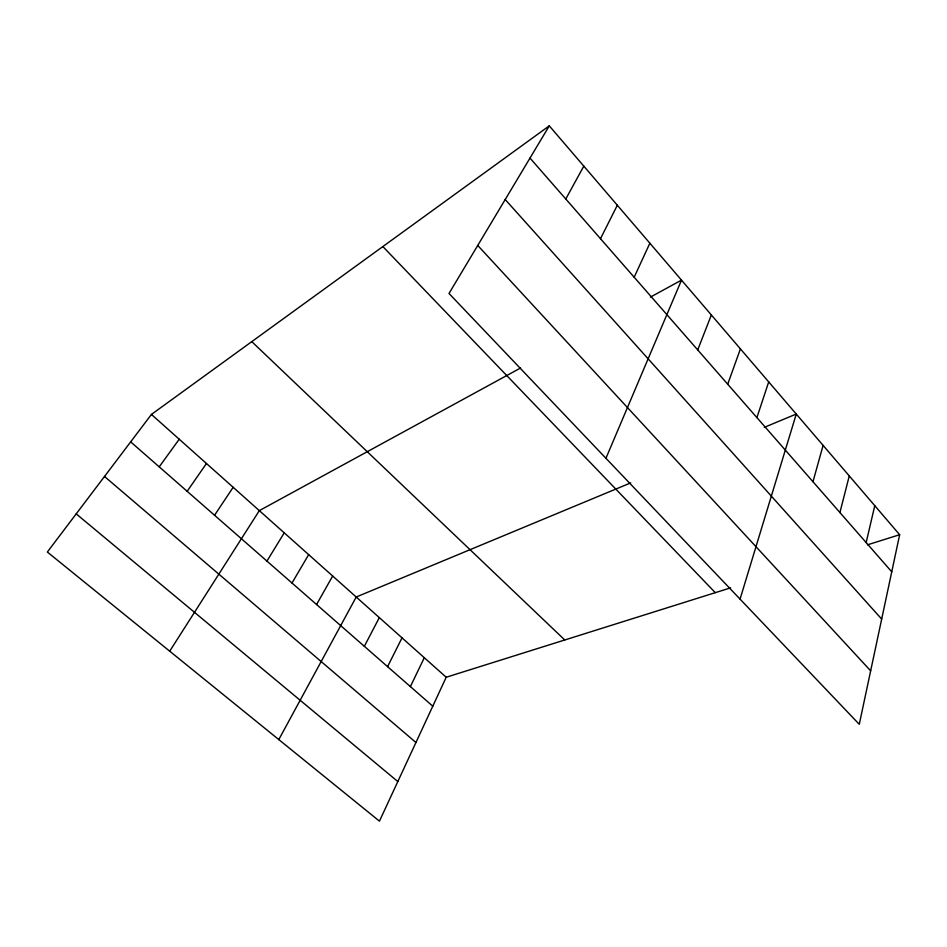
<?xml version="1.0" encoding="UTF-8"?>
<svg xmlns="http://www.w3.org/2000/svg" width="947" height="947" viewBox="0 0 947 947"><rect width="100%" height="100%" fill="white"/><g stroke="black" fill="none" stroke-linecap="round" stroke-linejoin="round"><path stroke-width="1.42" d="M899.65 534.712L859.272 724.313L449.008 293.475L549.284 125.844L899.65 534.712L867.464 544.833M866.162 542.56L874.768 505.686M839.918 512.54L849.27 475.915M812.976 481.727L823.097 445.386M740.057 599.131L796.261 414.052L764.336 427.334M756.902 417.591L768.704 381.901M727.722 384.21L740.412 348.887M697.726 349.905L711.351 314.972M605.938 458.289L681.497 280.134L650.423 297.098M634.17 277.211L649.867 243.225M730.611 587.85L446.203 677.247L379.451 821.156L47.35 552.03L151.425 414.431L549.284 125.844M410.382 686.599L424.303 657.727M600.493 238.691L617.326 205.239M387.583 666.641L402.013 637.864M364.346 646.316L379.321 617.622M278.797 739.595L356.214 597.012L630.714 482.887M565.785 198.988L583.802 166.127M316.57 604.517L332.669 576.025M291.996 583.021L308.675 554.634M266.936 561.098L284.23 532.841M169.714 651.193L259.324 510.634L520.542 368.016M214.555 515.275L233.151 487.303M187.163 491.304L206.458 463.497M159.214 466.847L179.22 439.219M76.21 513.878L397.823 781.559M104.501 476.471L415.934 742.495M130.662 441.87L432.779 706.19M151.425 414.431L446.203 677.247M251.784 341.63L564.767 639.983M382.86 246.563L715.293 592.668M477.738 245.451L870.66 670.843M505.201 199.533L881.681 619.089M530 158.078L891.743 571.822"/></g></svg>
